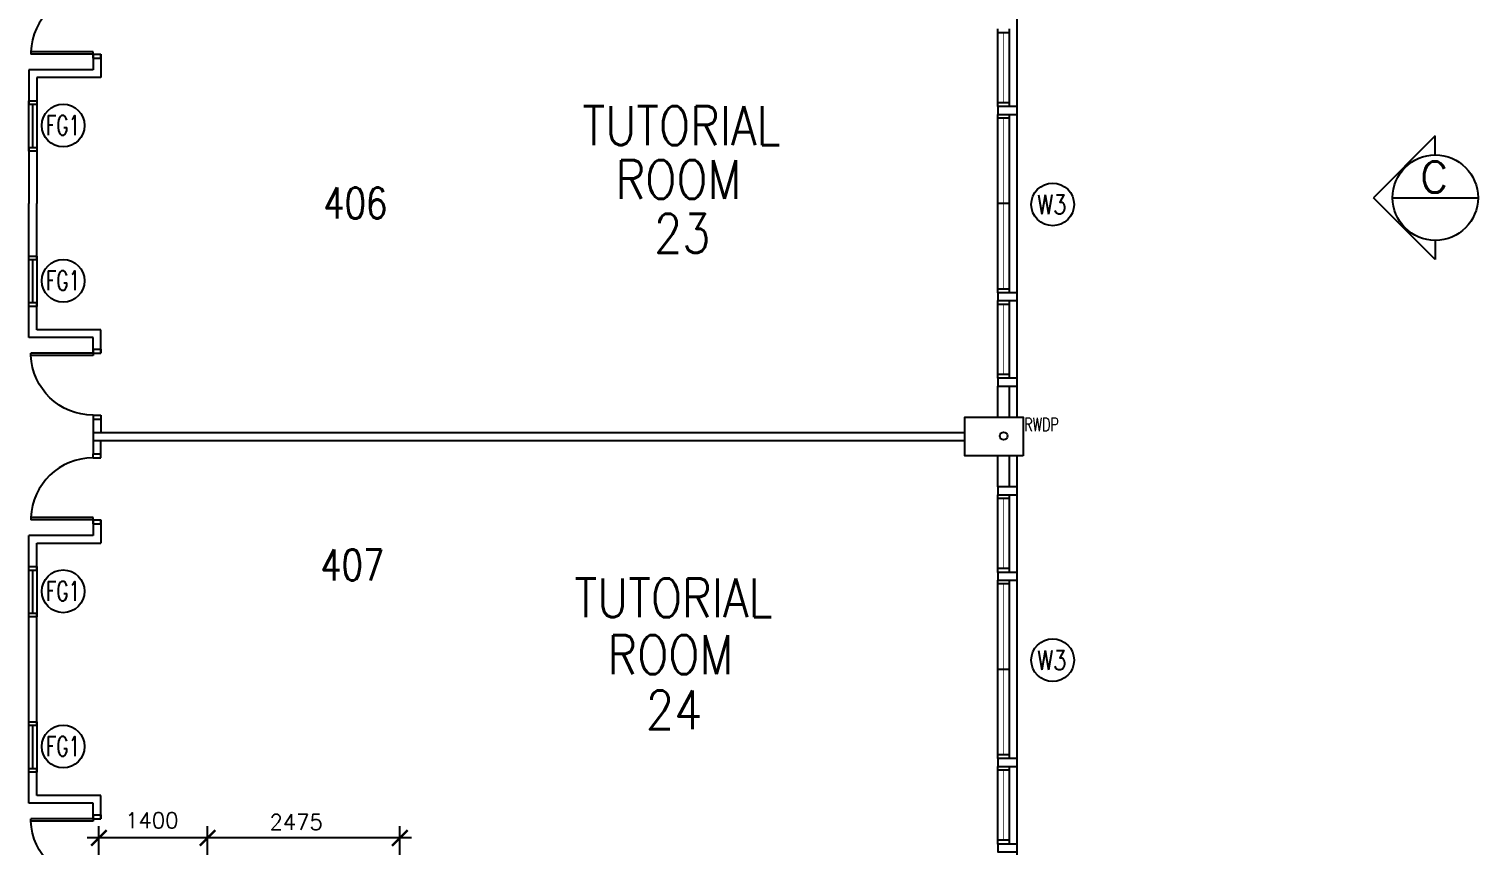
# Model space of a CAD drawing. Extents: x 2266480 to 2405436, y -858634 to -757865.
# Drawn here: x 2352969 to 2371628, y -813687 to -803174 of the extents above; entities that cross this region are included whole.
import ezdxf

# ---------------------------------------------------------------- set-up
doc = ezdxf.new("R2010")
doc.units = 0
doc.header["$LTSCALE"] = 10
doc.header["$MEASUREMENT"] = 0
doc.layers.get('0').update_dxf_attribs({"linetype": 'CONTINUOUS'})
doc.layers.get('DEFPOINTS').update_dxf_attribs({"linetype": 'CONTINUOUS'})
for name, color, linetype in [('AR', 7, 'CONTINUOUS'), ('COL', 3, 'CONTINUOUS'), ('DOOR', 5, 'CONTINUOUS'), ('DR', 7, 'CONTINUOUS'), ('FG-T', 7, 'CONTINUOUS'), ('LINE', 7, 'CONTINUOUS'), ('partition', 7, 'CONTINUOUS'), ('RWDP', 145, 'CONTINUOUS'), ('stair', 7, 'CONTINUOUS'), ('T50', 4, 'CONTINUOUS'), ('WALL', 2, 'CONTINUOUS'), ('WIN', 5, 'CONTINUOUS'), ('WIN-T', 7, 'CONTINUOUS')]:
    doc.layers.add(name, color=color, linetype=linetype)
doc.styles.add('DIMTEXT', font='romans.shx', dxfattribs={"width": 0.8, "height": 400})
doc.styles.add('ROMANS', font='romans')
doc.styles.get("Standard").update_dxf_attribs({"font": 'ROMANS.SHX'})
doc.dimstyles.new('STANDARD$0', dxfattribs={"dimscale": 0, "dimtxt": 8, "dimasz": 6, "dimexe": 1, "dimexo": 1, "dimgap": 3, "dimtad": 1, "dimdec": 0, "dimlfac": -1, "dimrnd": 1, "dimzin": 0, "dimdsep": 46, "dimtxsty": 'Standard', "dimcen": 0, "dimclrd": 5, "dimclre": 250, "dimadec": 0, "dimazin": 0, "dimtfac": 1, "dimtdec": 4, "dimtofl": 0, "dimtmove": 0, "dimatfit": 3, "dimfxl": 1, "dimtolj": 1, "dimtzin": 0, "dimarcsym": 0})

# ---------------------------------------------------------------- blocks, each defined once
blk = doc.blocks.new('FG')
at = {"layer": 'LINE', "linetype": 'Continuous'}
for points in [[(0, 0), (50, 0), (50, 100), (0, 100)], [(600, 0), (650, 0), (650, 100), (600, 100)]]:
    blk.add_lwpolyline(points, close=True, dxfattribs=at)
at = {"layer": 'LINE', "color": 5, "linetype": 'Continuous'}
for points in [[(600, 100), (50, 100)], [(50, 0), (600, 0)]]:
    blk.add_lwpolyline(points, dxfattribs=at)
at = {"layer": 'LINE', "color": 1, "linetype": 'Continuous'}
blk.add_lwpolyline([(50, 50), (600, 50)], dxfattribs=at)
blk = doc.blocks.new('D900')
at = {"layer": 'DOOR', "color": 7}
for p, q in [((50, 100), (50, 899)), ((80, 899), (50, 899)), ((80, 100), (80, 899)), ((0, 100), (0, 0)), ((0, 100), (50, 100)), ((0, 0), (50, 0)), ((50, 100), (50, 0)), ((50, 100), (80, 100)), ((850, 100), (850, 0)), ((850, 100), (900, 100)), ((850, 0), (900, 0)), ((900, 100), (900, 0))]:
    blk.add_line(p, q, dxfattribs=at)
blk.add_arc((50, 100), 800, 0, 87.8509, dxfattribs=at)
blk = doc.blocks.new('_ARCHTICK')
at = {"color": 0, "linetype": 'ByBlock', "const_width": 0.15}
blk.add_lwpolyline([(-0.5, -0.5), (0.5, 0.5)], dxfattribs=at)
blk = doc.blocks.new('*D194')
at = {"color": 7, "lineweight": -2, "transparency": 16777216}
for p, q in [((2355269, -813900), (2355269, -813446)), ((2357744, -813900), (2357744, -813446)), ((2357894, -813596), (2355119, -813596))]:
    blk.add_line(p, q, dxfattribs=at)
at = {"layer": 'DEFPOINTS', "color": 0, "transparency": 16777216}
for p in [(2355269, -813596), (2355269, -814050), (2357744, -814050)]:
    blk.add_point(p, dxfattribs=at)
at = {"color": 7, "lineweight": -2, "transparency": 16777216, "xscale": 200, "yscale": 200, "zscale": 200}
for p, rotation in [((2355269, -813596), 179.9999999881771), ((2357744, -813596), 359.9999999881771)]:
    blk.add_blockref('_ARCHTICK', p, dxfattribs=dict(at, rotation=rotation))
at = {"color": 7, "transparency": 16777216, "insert": (2356411, -813391), "char_height": 200, "attachment_point": 5, "rotation": 360, "style": 'ROMANS'}
blk.add_mtext('\\A1;2475', dxfattribs=at)
blk = doc.blocks.new('*D195')
at = {"color": 7, "lineweight": -2, "transparency": 16777216}
for p, q in [((2353869, -813900), (2353869, -813446)), ((2355269, -813900), (2355269, -813446)), ((2355419, -813596), (2353719, -813596))]:
    blk.add_line(p, q, dxfattribs=at)
at = {"layer": 'DEFPOINTS', "color": 0, "transparency": 16777216}
for p in [(2353869, -813596), (2353869, -814050), (2355269, -814050)]:
    blk.add_point(p, dxfattribs=at)
at = {"color": 7, "lineweight": -2, "transparency": 16777216, "xscale": 200, "yscale": 200, "zscale": 200}
for p, rotation in [((2353869, -813596), 179.9999999881701), ((2355269, -813596), 359.99999998817)]:
    blk.add_blockref('_ARCHTICK', p, dxfattribs=dict(at, rotation=rotation))
at = {"color": 7, "transparency": 16777216, "insert": (2354550, -813369), "char_height": 200, "attachment_point": 5, "rotation": 360, "style": 'ROMANS'}
blk.add_mtext('\\A1;1400', dxfattribs=at)

msp = doc.modelspace()

# ---------------------------------------------------------------- linework, layer by layer
at = {"color": 0}
for p, q in [((2365694.4, -808174.1), (2365694.4, -802674.1)), ((2353794.4, -803499.1), (2353794.4, -803699.1)), ((2353894.4, -803499.1), (2353894.4, -803799.1)), ((2353794.4, -803699.1), (2352969.4, -803699.1)), ((2353894.4, -803799.1), (2353069.4, -803799.1)), ((2353794.4, -807149.1), (2352969.4, -807149.1)), ((2353894.4, -807049.1), (2353069.4, -807049.1)), ((2353794.4, -807349.1), (2353794.4, -807149.1)), ((2353894.4, -807349.1), (2353894.4, -807049.1)), ((2365694.4, -814174.1), (2365694.4, -808674.1)), ((2353794.4, -809499.1), (2353794.4, -809699.1)), ((2353894.4, -809499.1), (2353894.4, -809799.1)), ((2353794.4, -809699.1), (2352969.4, -809699.1)), ((2353894.4, -813049.1), (2353069.4, -813049.1)), ((2353894.4, -813349.1), (2353894.4, -813049.1)), ((2353794.4, -813149.1), (2352969.4, -813149.1)), ((2353794.4, -813349.1), (2353794.4, -813149.1))]:
    msp.add_line(p, q, dxfattribs=at)
msp.add_lwpolyline([(2353069.4, -809799.1), (2353894.4, -809799.1)], dxfattribs=at)
at = {"layer": 'AR', "color": 0}
for p, q in [((2371078, -804550.5), (2370281, -805347.4)), ((2371078, -804797.4), (2371078, -804550.5)), ((2371078, -806144.4), (2370281, -805347.4)), ((2370528, -805347.4), (2371628, -805347.4)), ((2371078, -805897.4), (2371078, -806144.4))]:
    msp.add_line(p, q, dxfattribs=at)
msp.add_circle((2371078, -805347.4), 550, dxfattribs=at)
at = {"layer": 'COL', "color": 0}
msp.add_lwpolyline([(2365769.4, -808674.1), (2365019.4, -808674.1), (2365019.4, -808174.1), (2365769.4, -808174.1)], close=True, dxfattribs=at)
at = {"layer": 'DR', "color": 0}
for p, q in [((2352969.4, -804699.1), (2352969.4, -805424.1)), ((2353069.4, -804699.1), (2353069.4, -805424.1)), ((2352969.4, -806149.1), (2352969.4, -805424.1)), ((2353069.4, -806149.1), (2353069.4, -805424.1))]:
    msp.add_line(p, q, dxfattribs=at)
at = {"layer": 'FG-T', "color": 0}
for centre in [(2353410, -804418.7), (2353410, -806418.7), (2353410, -810418.7), (2353410, -812418.7)]:
    msp.add_circle(centre, 275, dxfattribs=at)
at = {"layer": 'partition', "color": 0}
for p, q in [((2353794.4, -808199.1), (2353794.4, -808649.1)), ((2353894.4, -808199.1), (2353894.4, -808374.1)), ((2353794.4, -808374.1), (2365019.4, -808374.1)), ((2353794.4, -808474.1), (2365019.4, -808474.1)), ((2353894.4, -808649.1), (2353894.4, -808474.1))]:
    msp.add_line(p, q, dxfattribs=at)
at = {"layer": 'RWDP', "color": 0}
msp.add_circle((2365519.4, -808417), 50, dxfattribs=at)
at = {"layer": 'stair', "color": 0}
for p, q in [((2352969.4, -803699.1), (2352969.4, -804149.1)), ((2353069.4, -803799.1), (2353069.4, -804149.1)), ((2352969.4, -804699.1), (2352969.4, -805424.1)), ((2353069.4, -804699.1), (2353069.4, -805424.1)), ((2352969.4, -806149.1), (2352969.4, -805424.1)), ((2353069.4, -806149.1), (2353069.4, -805424.1)), ((2352969.4, -807149.1), (2352969.4, -806699.1)), ((2353069.4, -807049.1), (2353069.4, -806699.1)), ((2352969.4, -810149.1), (2352969.4, -809699.1)), ((2353069.4, -810149.1), (2353069.4, -809799.1)), ((2352969.4, -812149.1), (2352969.4, -810699.1)), ((2353069.4, -812149.1), (2353069.4, -810699.1)), ((2352969.4, -813149.1), (2352969.4, -812699.1)), ((2353069.4, -813049.1), (2353069.4, -812699.1))]:
    msp.add_line(p, q, dxfattribs=at)
at = {"layer": 'WALL', "color": 0}
for p, q in [((2365444.4, -808174.1), (2365444.4, -807774.1)), ((2365594.4, -808174.1), (2365594.4, -807774.1)), ((2365444.4, -809074.1), (2365444.4, -808674.1)), ((2365594.4, -809074.1), (2365594.4, -808674.1))]:
    msp.add_line(p, q, dxfattribs=at)
for points in [[(2365694.4, -804174.1), (2365444.4, -804174.1), (2365444.4, -804274.1), (2365694.4, -804274.1)], [(2365694.4, -806574.1), (2365444.4, -806574.1), (2365444.4, -806674.1), (2365694.4, -806674.1)], [(2365694.4, -807674.1), (2365444.4, -807674.1), (2365444.4, -807774.1), (2365694.4, -807774.1)], [(2365694.4, -809074.1), (2365444.4, -809074.1), (2365444.4, -809174.1), (2365694.4, -809174.1)], [(2365694.4, -810174.1), (2365444.4, -810174.1), (2365444.4, -810274.1), (2365694.4, -810274.1)], [(2365694.4, -812574.1), (2365444.4, -812574.1), (2365444.4, -812674.1), (2365694.4, -812674.1)], [(2365694.4, -813674.1), (2365444.4, -813674.1), (2365444.4, -813774.1), (2365694.4, -813774.1)]]:
    msp.add_lwpolyline(points, close=True, dxfattribs=at)
at = {"layer": 'WIN', "color": 0}
for p, q in [((2365444.4, -804174.1), (2365444.4, -803174.1)), ((2365594.4, -803224.1), (2365444.4, -803224.1)), ((2365594.4, -804174.1), (2365594.4, -803174.1)), ((2365594.4, -804124.1), (2365444.4, -804124.1)), ((2365444.4, -806574.1), (2365444.4, -804274.1)), ((2365594.4, -804324.1), (2365444.4, -804324.1)), ((2365594.4, -806574.1), (2365594.4, -804274.1)), ((2365594.4, -805424.1), (2365444.4, -805424.1)), ((2365594.4, -806524.1), (2365444.4, -806524.1)), ((2365444.4, -807674.1), (2365444.4, -806674.1)), ((2365594.4, -806724.1), (2365444.4, -806724.1)), ((2365594.4, -807674.1), (2365594.4, -806674.1)), ((2365594.4, -807624.1), (2365444.4, -807624.1)), ((2365444.4, -810174.1), (2365444.4, -809174.1)), ((2365594.4, -810174.1), (2365594.4, -809174.1)), ((2365594.4, -809224.1), (2365444.4, -809224.1)), ((2365594.4, -810124.1), (2365444.4, -810124.1)), ((2365444.4, -812574.1), (2365444.4, -810274.1)), ((2365594.4, -810324.1), (2365444.4, -810324.1)), ((2365594.4, -812574.1), (2365594.4, -810274.1)), ((2365594.4, -811424.1), (2365444.4, -811424.1)), ((2365594.4, -812524.1), (2365444.4, -812524.1)), ((2365444.4, -813674.1), (2365444.4, -812674.1)), ((2365594.4, -812724.1), (2365444.4, -812724.1)), ((2365594.4, -813674.1), (2365594.4, -812674.1)), ((2365594.4, -813624.1), (2365444.4, -813624.1))]:
    msp.add_line(p, q, dxfattribs=at)
at = {"layer": 'WIN', "color": 0, "const_width": 10, "flags": 128}
for points in [[(2365519.4, -804124.1), (2365519.4, -803224.1)], [(2365519.4, -806524.1), (2365519.4, -804324.1)], [(2365519.4, -806724.1), (2365519.4, -807624.1)], [(2365519.4, -810124.1), (2365519.4, -809224.1)], [(2365519.4, -812524.1), (2365519.4, -810324.1)], [(2365519.4, -812724.1), (2365519.4, -813624.1)]]:
    msp.add_lwpolyline(points, dxfattribs=at)
at = {"layer": 'WIN-T', "color": 0}
for centre in [(2366151, -805434), (2366151, -811305.7)]:
    msp.add_circle(centre, 275, dxfattribs=at)

# ---------------------------------------------------------------- block references
at = {"layer": 'LINE', "color": 0, "xscale": -1, "rotation": 270}
for p in [(2352969.4, -804749.1), (2352969.4, -806749.1), (2352969.4, -810749.1), (2352969.4, -812749.1)]:
    msp.add_blockref('FG', p, dxfattribs=at)
at = {"layer": 'stair', "color": 0, "rotation": 90}
for p in [(2353894.4, -803549.1), (2353894.4, -809549.1)]:
    msp.add_blockref('D900', p, dxfattribs=at)
at = {"layer": 'stair', "color": 0, "xscale": -1}
for p, rotation in [((2353894.4, -807299.1), 90), ((2353894.4, -813299.1), 90.00000002668041)]:
    msp.add_blockref('D900', p, dxfattribs=dict(at, rotation=rotation))

# ---------------------------------------------------------------- texts
at = {"linetype": 'Continuous', "ltscale": 0.6, "style": 'DIMTEXT', "width": 0.8}
for s, p in [('406', (2356760.4, -805617.9)), ('407', (2356720.9, -810278.7))]:
    msp.add_text(s, height=400, dxfattribs=at).set_placement(p)
at = {"layer": 'AR', "color": 0, "style": 'ROMANS'}
msp.add_text('C', height=400, dxfattribs=at).set_placement((2370883.8, -805282.2))
at = {"layer": 'FG-T', "color": 0, "style": 'ROMANS', "width": 0.7}
for p in [(2353186.6, -804540.8), (2353186.6, -806540.8), (2353186.6, -810540.8), (2353186.6, -812540.8)]:
    msp.add_text('FG1', height=250, dxfattribs=at).set_placement(p)
at = {"layer": 'RWDP', "color": 0, "style": 'ROMANS', "width": 0.7}
msp.add_text('RWDP', height=170, dxfattribs=at).set_placement((2365784.9, -808354.9))
at = {"layer": 'T50', "color": 0, "style": 'ROMANS', "width": 0.85}
for s, p in [('TUTORIAL', (2360097.9, -804669.8)), ('ROOM', (2360523.3, -805362.3)), ('23', (2361017.3, -806057)), ('TUTORIAL', (2359993.8, -810753)), ('ROOM', (2360419.2, -811485.6)), ('24', (2360913.2, -812196.4))]:
    msp.add_text(s, height=500, dxfattribs=at).set_placement(p)
at = {"layer": 'WIN-T', "color": 0, "style": 'ROMANS', "width": 0.8}
for p in [(2365950.3, -805559.8), (2365950.3, -811431.5)]:
    msp.add_text('W3', height=250, dxfattribs=at).set_placement(p)

# ---------------------------------------------------------------- dimensions: what is measured, and where the dimension line sits
at = {"color": 0}
for base, p1, p2, picture, middle in [((2353869.4, -813596), (2355269.4, -814049.7), (2353869.4, -814049.7), '*D195', (2354549.8, -813369.3)), ((2355269.4, -813596), (2357744.4, -814049.7), (2355269.4, -814049.7), '*D194', (2356410.8, -813391.2))]:
    dim = msp.add_linear_dim(base=base, p1=p1, p2=p2, angle=180, dimstyle='STANDARD$0', override={"dimscale": 100, "dimtxt": 2, "dimasz": 2, "dimexe": 1.5, "dimexo": 1.5, "dimgap": 1, "dimtxsty": 'ROMANS', "dimblk": 'ARCHTICK', "dimdle": 1.5, "dimclrd": 7, "dimclre": 7, "dimclrt": 7, "dimtdec": 0, "dimtmove": 2}, dxfattribs=at)
    dim.commit()
    dim.dimension.update_dxf_attribs({"geometry": picture, "text_midpoint": middle, "dimtype": 161})

doc.saveas('drawing.dxf')
